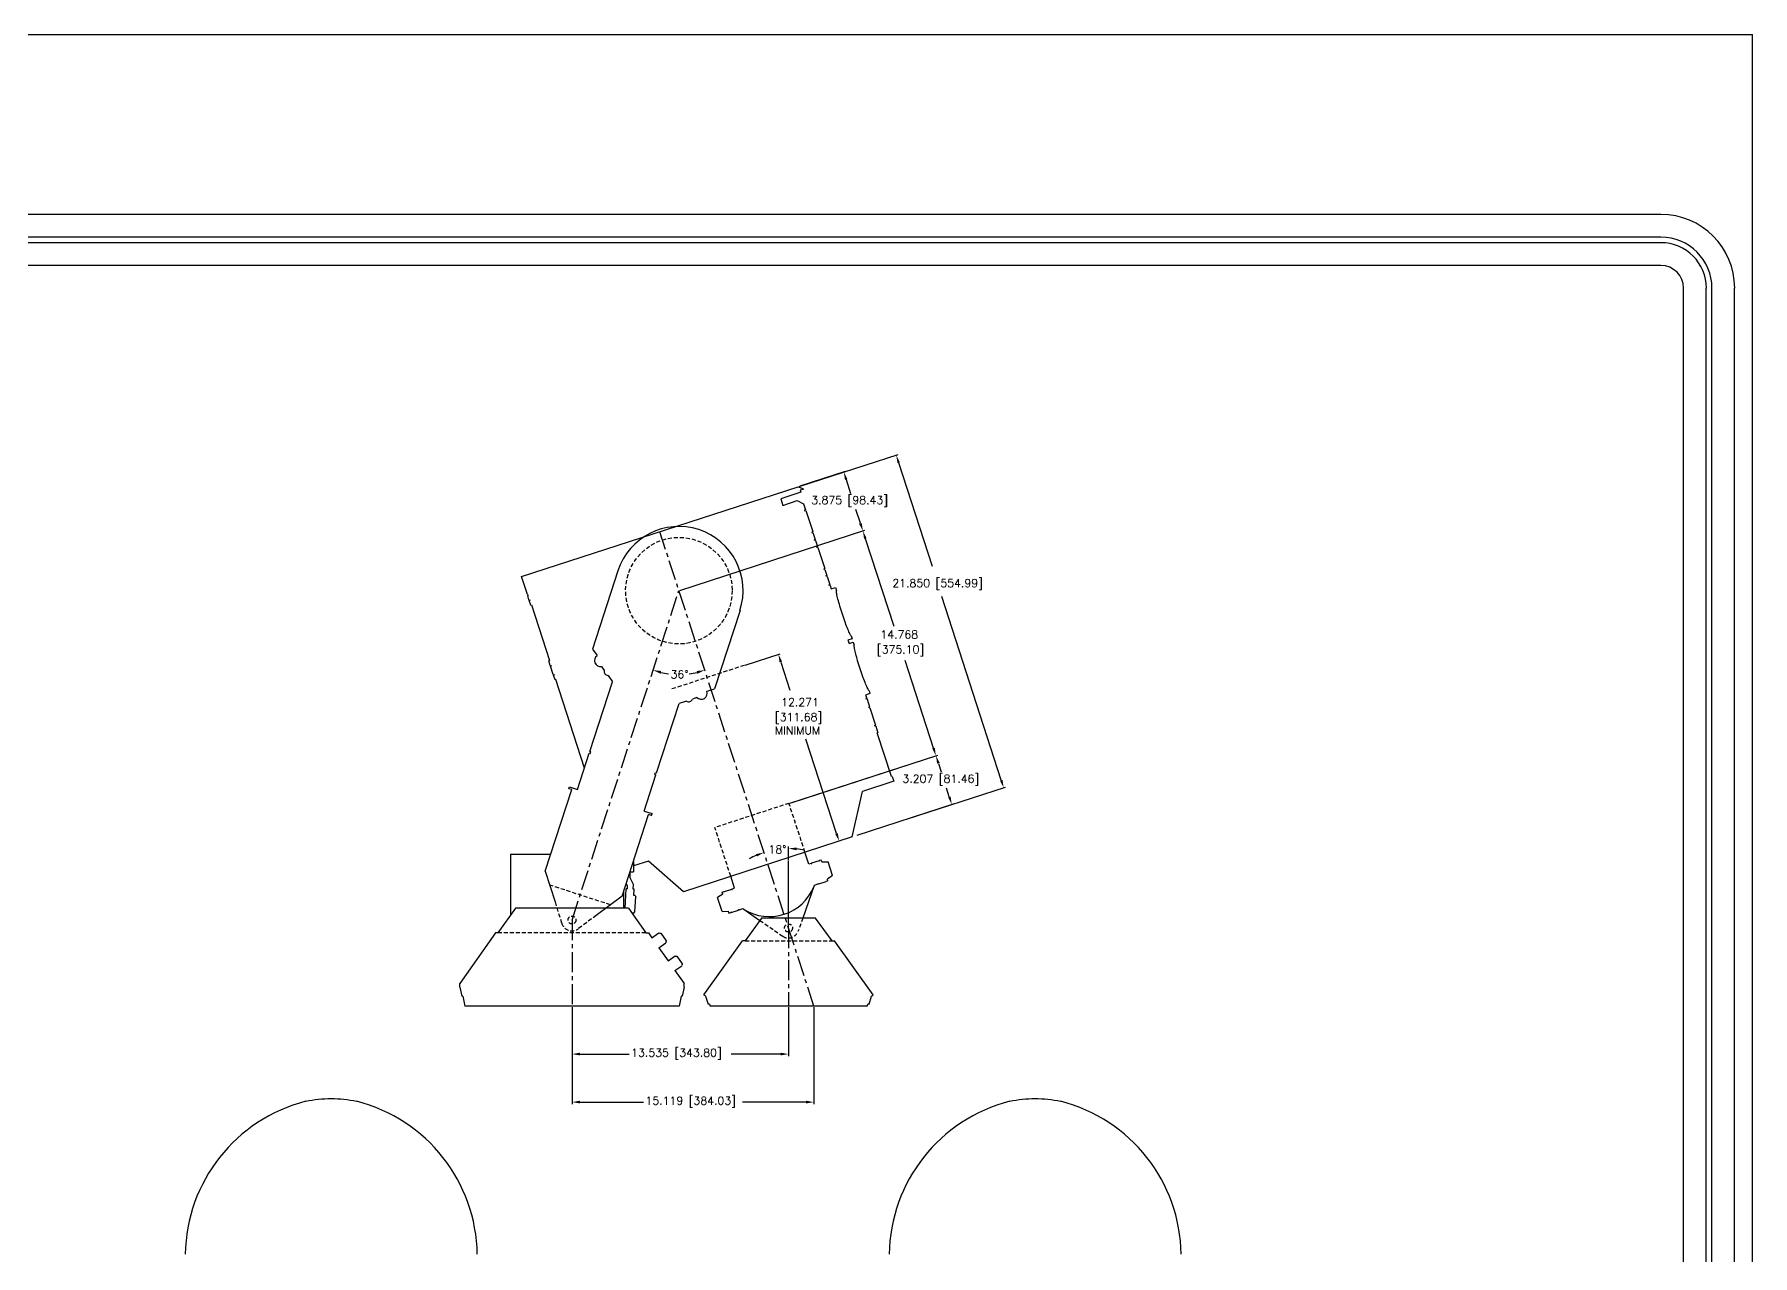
# Model space of a CAD drawing. Extents: x 0 to 198, y 0 to 153.
# Drawn here: x 90.6 to 198, y 76.7 to 153 of the extents above; entities that cross this region are included whole.
import ezdxf

# ---------------------------------------------------------------- set-up
doc = ezdxf.new("R2010")
doc.units = 0
doc.linetypes.add('CENTER', pattern=[2, 1.25, -0.25, 0.25, -0.25])
doc.linetypes.add('HIDDEN', pattern=[0.375, 0.25, -0.125])
doc.layers.get('0').update_dxf_attribs({"linetype": 'CONTINUOUS'})
for name, color, linetype in [('BODY_OUTLINE', 7, 'CONTINUOUS'), ('CENTER_LEG_OUTLINE', 7, 'CONTINUOUS'), ('DIMENSIONS', 1, 'CONTINUOUS'), ('DOME_OUTLINE', 7, 'CONTINUOUS'), ('FORM', 5, 'CONTINUOUS'), ('OUTER_LEG_OUTLINE', 7, 'CONTINUOUS')]:
    doc.layers.add(name, color=color, linetype=linetype)
doc.styles.get("Standard").update_dxf_attribs({"font": 'simplex.shx'})

# ---------------------------------------------------------------- blocks, each defined once
blk = doc.blocks.new('*U7')
at = {"layer": 'DIMENSIONS'}
for s, p in [('[311.68]', (136.9, 110.09)), ('12.271 ', (137.29, 111.02)), ('MINIMUM', (136.9, 109.26))]:
    blk.add_text(s, height=0.5, dxfattribs=at).set_placement(p)
blk = doc.blocks.new('*U8')
at = {"layer": 'DIMENSIONS'}
for s, p in [(' [375.10]', (142.93, 114.32)), ('14.768', (143.49, 115.25))]:
    blk.add_text(s, height=0.5, dxfattribs=at).set_placement(p)

msp = doc.modelspace()

# ---------------------------------------------------------------- linework, layer by layer
for p in [(0, 153), (198, 0)]:
    msp.add_line(p, (198, 153))
at = {"layer": 'BODY_OUTLINE'}
for p, q in [((121.06, 119.12), (138.35, 124.73)), ((138.35, 124.73), (138.64, 124.63)), ((138.66, 124.57), (138.48, 124.51)), ((138.64, 124.63), (138.66, 124.57)), ((138.52, 124.39), (137.26, 123.98)), ((137.26, 123.98), (137.39, 123.57)), ((137.39, 123.57), (138.3, 123.87)), ((138.3, 123.87), (138.69, 123.67)), ((138.48, 124.51), (138.52, 124.39)), ((138.69, 123.67), (138.81, 123.3)), ((138.81, 123.3), (138.75, 123.28)), ((138.75, 123.28), (138.77, 123.22)), ((138.77, 123.22), (138.83, 123.24)), ((138.83, 123.24), (139.26, 121.93)), ((139.26, 121.93), (139.2, 121.91)), ((139.2, 121.91), (139.22, 121.85)), ((139.22, 121.85), (139.28, 121.87)), ((139.28, 121.87), (139.42, 121.43)), ((139.38, 121.41), (139.42, 121.43)), ((139.4, 121.36), (139.38, 121.41)), ((139.44, 121.37), (139.4, 121.36)), ((139.44, 121.37), (139.56, 120.99)), ((139.52, 120.98), (139.56, 120.99)), ((139.54, 120.92), (139.52, 120.98)), ((139.58, 120.93), (139.54, 120.92)), ((139.58, 120.93), (140.01, 119.63)), ((139.97, 119.61), (140.01, 119.63)), ((139.99, 119.55), (139.97, 119.61)), ((140.03, 119.57), (139.99, 119.55)), ((140.03, 119.57), (140.15, 119.19)), ((121.43, 117.99), (121.06, 119.12)), ((140.11, 119.18), (140.15, 119.19)), ((140.13, 119.12), (140.11, 119.18)), ((140.17, 119.13), (140.13, 119.12)), ((140.17, 119.13), (140.33, 118.62)), ((140.29, 118.61), (140.33, 118.62)), ((140.31, 118.55), (140.29, 118.61)), ((140.35, 118.56), (140.31, 118.55)), ((140.35, 118.56), (140.42, 118.36)), ((140.42, 118.36), (140.68, 118.44)), ((140.68, 118.44), (140.74, 118.26)), ((140.74, 118.26), (140.74, 118.26)), ((140.74, 118.24), (140.74, 118.26)), ((140.74, 118.26), (140.74, 118.26)), ((140.74, 118.2), (140.74, 118.24)), ((140.74, 118.16), (140.74, 118.2)), ((140.75, 118.1), (140.74, 118.16)), ((121.43, 117.99), (121.47, 118.01)), ((121.48, 117.95), (121.45, 117.94)), ((121.53, 117.67), (121.45, 117.94)), ((121.47, 118.01), (121.48, 117.95)), ((121.53, 117.67), (121.57, 117.69)), ((121.59, 117.63), (121.55, 117.62)), ((121.64, 117.34), (121.55, 117.62)), ((121.57, 117.69), (121.59, 117.63)), ((121.64, 117.34), (121.68, 117.35)), ((121.68, 117.35), (122.81, 113.87)), ((140.77, 118.04), (140.75, 118.1)), ((140.78, 117.97), (140.77, 118.04)), ((140.8, 117.88), (140.78, 117.97)), ((140.82, 117.79), (140.8, 117.88)), ((140.84, 117.7), (140.82, 117.79)), ((140.87, 117.6), (140.84, 117.7)), ((140.9, 117.5), (140.87, 117.6)), ((140.93, 117.39), (140.9, 117.5)), ((140.96, 117.28), (140.93, 117.39)), ((141.27, 116.33), (140.96, 117.28)), ((141.31, 116.23), (141.27, 116.33)), ((141.34, 116.13), (141.31, 116.23)), ((141.38, 116.02), (141.34, 116.13)), ((141.42, 115.93), (141.38, 116.02)), ((141.45, 115.83), (141.42, 115.93)), ((141.49, 115.75), (141.45, 115.83)), ((141.73, 115.23), (141.46, 115.15)), ((141.46, 115.15), (141.53, 114.93)), ((141.52, 115.67), (141.49, 115.75)), ((141.56, 115.6), (141.52, 115.67)), ((141.53, 114.93), (141.79, 115.02)), ((141.59, 115.54), (141.56, 115.6)), ((141.61, 115.5), (141.59, 115.54)), ((141.63, 115.46), (141.61, 115.5)), ((141.65, 115.43), (141.63, 115.46)), ((141.66, 115.41), (141.65, 115.43)), ((141.66, 115.41), (141.66, 115.41)), ((141.67, 115.41), (141.66, 115.41)), ((141.67, 115.41), (141.73, 115.23)), ((141.79, 115.02), (141.8, 115.02)), ((141.8, 115.02), (141.86, 114.84)), ((122.81, 113.87), (122.77, 113.85)), ((122.86, 113.57), (122.77, 113.85)), ((141.85, 114.83), (141.85, 114.84)), ((141.85, 114.84), (141.86, 114.84)), ((141.85, 114.81), (141.85, 114.83)), ((141.85, 114.78), (141.85, 114.81)), ((141.86, 114.74), (141.85, 114.78)), ((141.87, 114.68), (141.86, 114.74)), ((141.88, 114.62), (141.87, 114.68)), ((141.89, 114.54), (141.88, 114.62)), ((141.91, 114.46), (141.89, 114.54)), ((141.93, 114.37), (141.91, 114.46)), ((141.95, 114.28), (141.93, 114.37)), ((141.98, 114.18), (141.95, 114.28)), ((142.01, 114.07), (141.98, 114.18)), ((142.04, 113.97), (142.01, 114.07)), ((142.07, 113.86), (142.04, 113.97)), ((142.38, 112.91), (142.07, 113.86)), ((122.86, 113.57), (122.9, 113.59)), ((122.92, 113.53), (122.88, 113.52)), ((123.05, 113.01), (122.88, 113.52)), ((122.9, 113.59), (122.92, 113.53)), ((123.05, 113.01), (123.09, 113.02)), ((123.1, 112.96), (123.07, 112.95)), ((123.16, 112.67), (123.07, 112.95)), ((123.09, 113.02), (123.1, 112.96)), ((142.42, 112.8), (142.38, 112.91)), ((142.45, 112.7), (142.42, 112.8)), ((123.2, 112.68), (123.16, 112.67)), ((125, 107.14), (123.2, 112.68)), ((142.49, 112.6), (142.45, 112.7)), ((142.53, 112.5), (142.49, 112.6)), ((142.57, 112.41), (142.53, 112.5)), ((142.6, 112.33), (142.57, 112.41)), ((142.84, 111.81), (142.57, 111.72)), ((142.57, 111.72), (142.64, 111.51)), ((142.64, 112.25), (142.6, 112.33)), ((142.67, 112.18), (142.64, 112.25)), ((142.7, 112.12), (142.67, 112.18)), ((142.72, 112.07), (142.7, 112.12)), ((142.74, 112.03), (142.72, 112.07)), ((142.76, 112.01), (142.74, 112.03)), ((142.77, 111.99), (142.76, 112.01)), ((142.78, 111.99), (142.77, 111.99)), ((142.78, 111.99), (142.78, 111.99)), ((142.78, 111.99), (142.84, 111.81)), ((142.6, 111.5), (142.64, 111.51)), ((142.62, 111.44), (142.6, 111.5)), ((142.66, 111.46), (142.62, 111.44)), ((142.66, 111.46), (142.82, 110.98)), ((142.78, 110.96), (142.82, 110.98)), ((142.8, 110.91), (142.78, 110.96)), ((142.84, 110.92), (142.8, 110.91)), ((142.84, 110.92), (143.19, 109.83)), ((143.15, 109.82), (143.19, 109.83)), ((143.17, 109.76), (143.15, 109.82)), ((143.21, 109.78), (143.17, 109.76)), ((143.21, 109.78), (143.34, 109.36)), ((143.3, 109.35), (143.34, 109.36)), ((144.19, 106.62), (143.3, 109.35)), ((144.33, 106.33), (142.38, 105.7)), ((144.23, 106.63), (144.19, 106.62)), ((144.23, 106.63), (144.33, 106.33)), ((141.73, 102.86), (142.38, 105.7)), ((141.73, 102.86), (131.19, 99.43)), ((128.99, 101.34), (128.06, 101.04)), ((131.19, 99.43), (128.99, 101.34))]:
    msp.add_line(p, q, dxfattribs=at)
at = {"layer": 'BODY_OUTLINE', "linetype": 'HIDDEN'}
msp.add_circle((130.9, 118.24), 3.33, dxfattribs=at)
at = {"layer": 'CENTER_LEG_OUTLINE', "linetype": 'HIDDEN'}
for p, q in [((134.98, 113.57), (130.35, 112.06)), ((137.78, 104.95), (133.15, 103.44)), ((138.78, 101.9), (137.78, 104.95)), ((134.14, 100.39), (133.15, 103.44)), ((138.64, 97.78), (138.34, 96.95)), ((135.96, 97.64), (137.4, 96.64)), ((135.04, 96.35), (140.47, 96.35))]:
    msp.add_line(p, q, dxfattribs=at)
at = {"layer": 'CENTER_LEG_OUTLINE'}
for p, q in [((139.02, 101.15), (138.78, 101.9)), ((139.17, 101.2), (139.02, 101.15)), ((139.17, 101.17), (139.17, 101.2)), ((139.2, 101.18), (139.17, 101.17)), ((139.66, 101.36), (139.19, 101.21)), ((139.2, 101.18), (139.19, 101.21)), ((139.66, 101.35), (139.66, 101.36)), ((139.66, 101.35), (139.68, 101.35)), ((139.79, 101.41), (139.67, 101.37)), ((139.68, 101.35), (139.67, 101.37)), ((139.83, 101.29), (139.79, 101.41)), ((139.83, 101.29), (140.22, 101.3)), ((140.5, 100.44), (140.22, 101.3)), ((134.38, 99.65), (134.14, 100.39)), ((139.59, 99.9), (139.36, 99.82)), ((139.61, 99.93), (139.58, 99.92)), ((139.59, 99.9), (139.58, 99.92)), ((139.62, 99.9), (139.61, 99.93)), ((140.08, 100.05), (139.62, 99.9)), ((140.08, 100.05), (140.08, 100.07)), ((140.08, 100.07), (140.09, 100.07)), ((140.1, 100.06), (140.09, 100.07)), ((140.21, 100.1), (140.1, 100.06)), ((140.5, 100.44), (140.18, 100.22)), ((140.21, 100.1), (140.18, 100.22)), ((133.65, 99.28), (133.32, 99.06)), ((133.6, 98.2), (133.32, 99.06)), ((133.61, 99.4), (133.73, 99.44)), ((133.65, 99.28), (133.61, 99.4)), ((133.73, 99.42), (133.73, 99.44)), ((133.75, 99.43), (133.73, 99.42)), ((133.74, 99.44), (134.2, 99.59)), ((133.75, 99.43), (133.74, 99.44)), ((134.21, 99.56), (134.2, 99.59)), ((134.21, 99.56), (134.24, 99.57)), ((134.23, 99.6), (134.38, 99.65)), ((134.24, 99.57), (134.23, 99.6)), ((139.36, 99.82), (138.64, 97.78)), ((133.6, 98.2), (133.99, 98.21)), ((134.03, 98.09), (133.99, 98.21)), ((134.03, 98.09), (134.15, 98.13)), ((134.16, 98.15), (134.15, 98.14)), ((134.15, 98.13), (134.15, 98.14)), ((134.17, 98.13), (134.16, 98.15)), ((134.17, 98.13), (134.63, 98.28)), ((134.62, 98.31), (134.65, 98.32)), ((134.63, 98.28), (134.62, 98.31)), ((134.66, 98.29), (134.65, 98.32)), ((134.66, 98.29), (134.89, 98.37)), ((134.89, 98.37), (135.96, 97.64)), ((136.06, 97.78), (135.04, 96.35)), ((139.44, 97.78), (136.06, 97.78)), ((140.47, 96.35), (139.44, 97.78)), ((132.46, 92.98), (134.88, 96.35)), ((135.04, 96.35), (134.88, 96.35)), ((140.47, 96.35), (140.62, 96.35)), ((143.04, 92.98), (140.62, 96.35)), ((132.56, 92.91), (132.46, 92.98)), ((132.56, 92.91), (132.73, 92.41)), ((132.81, 92.41), (132.73, 92.41)), ((132.81, 92.41), (132.85, 92.28)), ((142.66, 92.28), (142.7, 92.41)), ((142.78, 92.41), (142.7, 92.41)), ((142.78, 92.41), (142.94, 92.91)), ((142.94, 92.91), (143.04, 92.98)), ((142.66, 92.28), (132.85, 92.28))]:
    msp.add_line(p, q, dxfattribs=at)
at = {"layer": 'CENTER_LEG_OUTLINE', "linetype": 'HIDDEN'}
msp.add_circle((137.75, 97.16), 0.25, dxfattribs=at)
at = {"layer": 'CENTER_LEG_OUTLINE'}
msp.add_arc((136.55, 100.87), 3, 238.1157, 337.8843, dxfattribs=at)
at = {"layer": 'CENTER_LEG_OUTLINE', "linetype": 'HIDDEN'}
msp.add_arc((137.75, 97.16), 0.625, 235.4791, 340.5209, dxfattribs=at)
at = {"layer": 'DIMENSIONS'}
for p, q in [((138.41, 124.75), (144.6, 126.75)), ((138.48, 124.78), (141.32, 125.7)), ((144.63, 126.24), (146.72, 119.77)), ((141.36, 125.18), (141.63, 124.32)), ((142.24, 122.45), (141.96, 123.31)), ((130.96, 118.26), (142.52, 122.01)), ((130.96, 118.26), (142.52, 122.01)), ((142.55, 121.5), (144.33, 116.02)), ((151.04, 106.4), (147.33, 117.88)), ((135.04, 113.59), (137.23, 114.3)), ((146.81, 108.4), (145.03, 113.88)), ((137.27, 113.78), (137.84, 112.03)), ((140.75, 103.06), (138.84, 108.95)), ((137.84, 104.97), (147.08, 107.97)), ((137.97, 105.01), (147.08, 107.97)), ((147.12, 107.45), (147.29, 106.91)), ((145.12, 103.96), (151.31, 105.96)), ((147.8, 105.35), (147.62, 105.9)), ((142.05, 102.96), (148.07, 104.92)), ((137.75, 101.43), (137.75, 102.25)), ((137.75, 97.16), (137.75, 101.37)), ((124.22, 92.22), (124.22, 86.16)), ((124.22, 92.22), (124.22, 89.16)), ((137.75, 92.22), (137.75, 89.16)), ((139.34, 92.22), (139.34, 86.16)), ((124.72, 89.28), (127.8, 89.28)), ((137.25, 89.28), (134.17, 89.28)), ((124.72, 86.28), (128.69, 86.28)), ((138.84, 86.28), (134.87, 86.28))]:
    msp.add_line(p, q, dxfattribs=at)
at = {"layer": 'DIMENSIONS', "linetype": 'CENTER'}
for p, q in [((139.34, 92.28), (129.71, 121.92)), ((124.22, 97.66), (130.9, 118.24)), ((124.22, 97.66), (124.22, 92.28)), ((137.75, 97.16), (137.75, 92.28))]:
    msp.add_line(p, q, dxfattribs=at)
at = {"layer": 'DIMENSIONS'}
for centre, radius, start, end in [((130.9, 118.24), 5.23, 257.4819, 262.8709), ((130.9, 118.24), 5.23, 277.1291, 282.5181), ((137.75, 97.16), 4.97, 78.4611, 84.2306), ((137.75, 97.16), 4.97, 113.7694, 119.5389)]:
    msp.add_arc(centre, radius, start, end, dxfattribs=at)
for points in [[(144.71, 126.26), (144.56, 126.21), (144.48, 126.71)], [(141.43, 125.21), (141.28, 125.16), (141.2, 125.66)], [(142.32, 122.48), (142.16, 122.42), (142.4, 121.97)], [(142.63, 121.52), (142.47, 121.47), (142.4, 121.97)], [(137.35, 113.81), (137.19, 113.76), (137.12, 114.26)], [(129.75, 113.05), (129.79, 113.22), (129.29, 113.27)], [(132.01, 113.22), (132.06, 113.05), (132.52, 113.27)], [(146.89, 108.43), (146.73, 108.38), (146.96, 107.93)], [(147.2, 107.48), (147.04, 107.43), (146.96, 107.93)], [(151.12, 106.42), (150.96, 106.37), (151.2, 105.92)], [(147.88, 105.38), (147.72, 105.33), (147.95, 104.88)], [(140.83, 103.09), (140.67, 103.04), (140.91, 102.59)], [(138.25, 102.02), (138.26, 102.19), (137.75, 102.13)], [(135.72, 101.78), (135.78, 101.63), (136.22, 101.88)], [(124.72, 89.37), (124.72, 89.2), (124.22, 89.28)], [(137.25, 89.37), (137.25, 89.2), (137.75, 89.28)], [(124.72, 86.37), (124.72, 86.2), (124.22, 86.28)], [(138.84, 86.37), (138.84, 86.2), (139.34, 86.28)]]:
    msp.add_solid(points, dxfattribs=at)
at = {"layer": 'DOME_OUTLINE'}
for centre, radius, start, end in [((110.06, 76.63), 10.01, 104.2921, 179.1902), ((109.17, 78.33), 8.15, 90, 101.2213), ((109.17, 78.33), 8.15, 78.7787, 90), ((108.29, 76.63), 10.01, 0.8098, 75.7079), ((154.05, 76.63), 10.01, 104.2921, 179.1902), ((153.16, 78.33), 8.15, 90, 101.2213), ((153.16, 78.33), 8.15, 78.7787, 90), ((152.28, 76.63), 10.01, 0.8098, 75.7079)]:
    msp.add_arc(centre, radius, start, end, dxfattribs=at)
at = {"layer": 'FORM'}
for p, q in [((192.27, 141.75), (5.73, 141.75)), ((192.27, 140.33), (5.73, 140.33)), ((192.27, 139.98), (5.73, 139.98)), ((192.27, 138.56), (5.73, 138.56)), ((193.69, 5.73), (193.69, 137.14)), ((195.1, 5.73), (195.1, 137.14)), ((195.46, 5.73), (195.46, 137.14)), ((196.87, 5.73), (196.87, 137.14))]:
    msp.add_line(p, q, dxfattribs=at)
for radius in [4.61, 3.19, 2.84, 1.42]:
    msp.add_arc((192.27, 137.14), radius, 0, 90, dxfattribs=at)
at = {"layer": 'OUTER_LEG_OUTLINE'}
for p, q in [((127.09, 119.48), (125.5, 114.59)), ((134.72, 117), (133.13, 112.11)), ((125.5, 114.59), (125.79, 114.18)), ((126.07, 113.51), (126.24, 113.26)), ((126.47, 112.94), (126.75, 112.54)), ((125.34, 108.2), (126.75, 112.54)), ((132.66, 111.95), (133.13, 112.11)), ((129.5, 106.85), (130.91, 111.18)), ((131.37, 111.34), (130.91, 111.18)), ((132.03, 111.57), (131.74, 111.47)), ((124.57, 105.82), (125.3, 108.08)), ((125.3, 108.08), (125.36, 108.06)), ((125.34, 108.2), (125.4, 108.18)), ((125.36, 108.06), (125.4, 108.18)), ((128.73, 104.47), (129.46, 106.73)), ((129.4, 106.75), (129.44, 106.87)), ((129.4, 106.75), (129.46, 106.73)), ((129.44, 106.87), (129.5, 106.85)), ((122.55, 100.72), (124.21, 105.81)), ((124.03, 105.86), (124.07, 105.98)), ((124.21, 105.81), (124.03, 105.86)), ((124.07, 105.98), (124.57, 105.82)), ((127.36, 99.16), (129.01, 104.25)), ((128.73, 104.47), (129.22, 104.31)), ((129.18, 104.19), (129.01, 104.25)), ((129.18, 104.19), (129.22, 104.31)), ((120.37, 101.78), (120.37, 97.96)), ((120.37, 101.78), (122.9, 101.78)), ((128.06, 101.32), (128.06, 100.67)), ((122.55, 100.72), (123.16, 98.79)), ((127.69, 99.8), (127.61, 99.94)), ((127.84, 100.63), (127.84, 100.34)), ((128.07, 99.88), (127.84, 100.34)), ((127.85, 100.67), (128.06, 100.67)), ((128.05, 99.58), (128.07, 99.88)), ((127.36, 99.16), (125.74, 97.95)), ((127.44, 99.4), (127.44, 98.41)), ((127.54, 98.41), (127.6, 99.6)), ((127.68, 99.6), (127.6, 99.6)), ((127.68, 99.6), (127.69, 99.8)), ((128.1, 99.58), (128.05, 99.58)), ((128.08, 99.2), (128.1, 99.58)), ((128.16, 99.2), (128.08, 99.2)), ((128.15, 98.17), (128.2, 99.1)), ((128.16, 99.2), (128.2, 99.1)), ((120.69, 98.41), (119.59, 96.85)), ((127.75, 98.41), (120.69, 98.41)), ((127.75, 98.41), (128.84, 96.85)), ((128.09, 98.08), (128.02, 98.08)), ((128.02, 98.03), (128.02, 98.08)), ((128.09, 98.08), (128.15, 98.17)), ((119.44, 96.85), (117.22, 93.69)), ((119.59, 96.85), (119.44, 96.85)), ((128.84, 96.85), (129, 96.85)), ((129, 96.85), (129.21, 96.54)), ((129.21, 96.54), (129.65, 96.85)), ((129.77, 96.83), (130.11, 96.36)), ((129.64, 95.93), (130.08, 96.24)), ((129.64, 95.93), (130.22, 95.11)), ((130.22, 95.11), (130.66, 95.42)), ((130.65, 94.5), (131.09, 94.8)), ((130.65, 94.5), (131.22, 93.69)), ((130.78, 95.4), (131.11, 94.93)), ((117.22, 93.47), (117.22, 93.69)), ((117.22, 93.47), (117.34, 92.91)), ((131.22, 93.47), (131.1, 92.91)), ((131.22, 93.47), (131.22, 93.69)), ((117.39, 92.91), (117.34, 92.91)), ((117.39, 92.91), (117.52, 92.28)), ((131.05, 92.91), (130.91, 92.28)), ((131.1, 92.91), (131.05, 92.91)), ((130.91, 92.28), (117.52, 92.28))]:
    msp.add_line(p, q, dxfattribs=at)
at = {"layer": 'OUTER_LEG_OUTLINE', "linetype": 'HIDDEN'}
for p, q in [((126.62, 98.61), (122.83, 99.84)), ((123.16, 98.79), (123.57, 97.46)), ((125.74, 97.95), (124.62, 97.12)), ((128.84, 96.85), (119.59, 96.85))]:
    msp.add_line(p, q, dxfattribs=at)
msp.add_circle((124.22, 97.66), 0.25, dxfattribs=at)
at = {"layer": 'OUTER_LEG_OUTLINE'}
for centre, radius, start, end in [((130.9, 118.24), 4.01, 342, 162), ((126, 113.87), 0.375, 125, 280.3757), ((126.48, 113.19), 0.25, 163.6822, 266.3178), ((132.3, 111.83), 0.375, 223.6243, 19), ((131.51, 111.55), 0.25, 237.6822, 340.3178), ((129.74, 97.03), 0.2, 243.7739, 279.6209), ((130.28, 96.26), 0.2, 150.556, 186.4031), ((130.74, 95.6), 0.2, 243.7739, 279.6209), ((131.29, 94.83), 0.2, 150.556, 186.4031)]:
    msp.add_arc(centre, radius, start, end, dxfattribs=at)
at = {"layer": 'OUTER_LEG_OUTLINE', "linetype": 'HIDDEN'}
msp.add_arc((124.22, 97.66), 0.675, 197.3298, 306.6702, dxfattribs=at)

# ---------------------------------------------------------------- block references
for name in ['*U8', '*U7']:
    msp.add_blockref(name, (0, 0))

# ---------------------------------------------------------------- texts
at = {"layer": 'DIMENSIONS'}
for s, p in [('3.875 [98.43]', (139.17, 123.65)), ('21.850 [554.99]', (144.24, 118.46)), ('36°', (130.38, 112.76)), ('3.207 [81.46]', (144.87, 106.24)), ('18°', (136.5, 101.82)), ('13.535 [343.80]', (127.92, 89.12)), ('15.119 [384.03]', (128.81, 86.12))]:
    msp.add_text(s, height=0.5, dxfattribs=at).set_placement(p)

doc.saveas('drawing.dxf')
